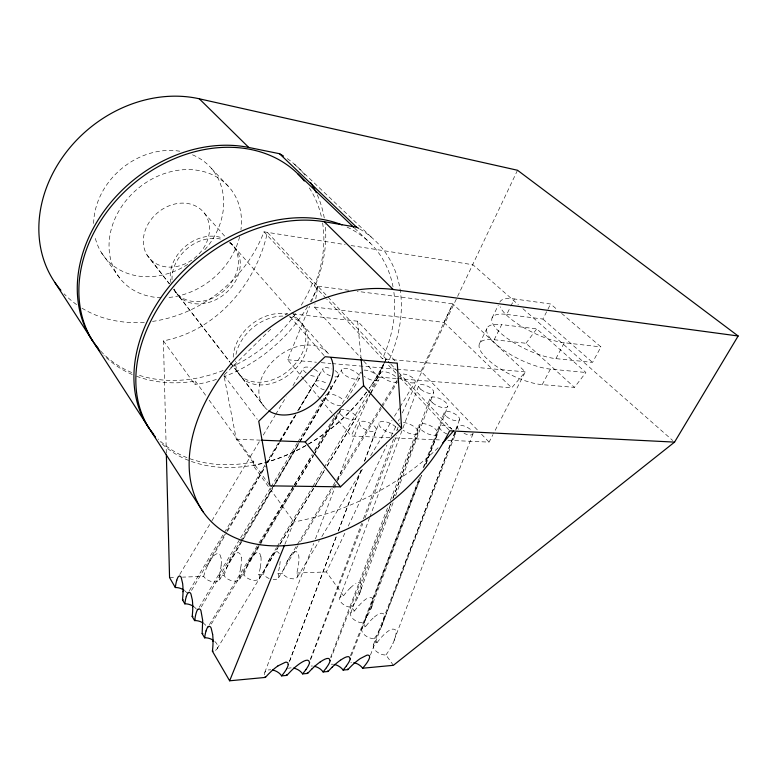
<?xml version="1.0" encoding="UTF-8"?>
<svg xmlns="http://www.w3.org/2000/svg" width="777" height="777" viewBox="0 0 777 777"><rect width="100%" height="100%" fill="white"/><g stroke="black" fill="none" stroke-linecap="round" stroke-linejoin="round"><path stroke-width="0.58" stroke-dasharray="3.88 2.91" d="M221.134 565.2L221.202 564.461A33.634 25.826 -46.6 0 0 221.115 558.041M216.394 379.409A137.568 109.664 -39.9 0 1 194.978 384.673L195.348 381.08A132.886 105.915 -39.9 0 1 136.577 376.253M284.868 544.356L293.92 521.989L253.292 465.598L253.817 461.897L209.159 400.165M362.898 360.217L314.442 307.07L315.006 303.584M315.763 298.951L317.832 286.198A137.568 109.664 -39.9 0 1 310.344 301.758M240.715 568.259L239.161 575.087A8.877 5.031 22.9 0 1 235.285 581.167A8.877 5.031 22.9 0 1 224.029 575.64L219.104 575.815A8.984 5.148 22.2 0 1 215.006 581.963A8.984 5.148 22.2 0 1 203.632 576.369L182.478 577.136M260.324 567.618L258.78 574.378A8.78 4.924 23.5 0 1 255.128 580.38A8.78 4.924 23.5 0 1 243.978 574.912L239.161 575.087M279.497 566.987L277.972 573.688A8.683 4.817 24.1 0 1 273.174 579.574M269.124 578.525A8.683 4.817 24.1 0 1 263.49 574.213L265.744 567.317M224.029 575.64L226.35 568.579M243.978 574.912L246.27 567.938M360.615 590.976L361.567 586.684L361.169 583.731A3.176 2.292 -77.6 0 0 360.47 582.935L358.547 582.614L355.983 583.566M371.989 606.07L372.96 601.67L372.542 598.62A3.225 2.35 -78.4 0 0 371.824 597.785L369.833 597.455L367.181 598.436M393.075 502.7L358.333 596.474M395.58 495.891L433.653 392.521M350.738 613.014L391.025 503.884M393.123 498.203L430.05 398.174M339.831 597.717L369.386 518.278M369.803 517.142L418.784 385.489M289.51 661.441L336.567 535.654M338.267 531.128L361.587 468.803M364.559 460.868L376 430.273A9.091 3.895 24.6 0 0 365.297 421.464A9.091 3.895 24.6 0 0 362.053 427.408A9.091 3.895 24.6 0 0 376 430.273M289.51 661.295L336.81 535.275M338.51 530.73L361.519 469.425M364.51 461.48L378.991 422.882M310.285 659.401L361.703 523.368M363.413 518.851L393.725 438.636M396.717 430.73L398.426 426.214M459.508 419.667L381.021 627.534M264.831 672.328L313.714 543.434M315.433 538.908L336.014 484.634M337.723 480.108L359.596 422.445M425.835 464.112L447.698 406.526M330.575 657.556L388.218 506.08M390.365 500.446L419.075 425M361.927 628.69L419.23 478.098M423.115 467.909L444.23 412.422M472.979 433.799L392.812 643.677M310.713 659.44L362.81 523.611M364.986 517.948L396.688 435.324M373.397 644.784L457.468 426.437M370.444 655.069L455.429 434.11M390.666 503.914L331.255 657.575M392.841 498.28L418.065 432.896M425.874 464.17L437.645 433.828M350.446 655.769L419.939 477.447M423.892 467.288L439.733 426.66M351.437 655.545L421.503 475.407L369.648 611.703M303.894 379.283L287.587 359.751L309.586 306.255M311.412 301.797L317.832 286.198M396.28 378.506L378.244 377.049L384.265 363.325M384.722 362.267L386.111 359.1A149.631 110.421 -39.7 0 1 369.269 388.238A144.94 106.634 -39.7 0 0 383.838 363.325M389.928 437.733L351.233 436.014L370.173 394.26M370.668 393.162L384.12 363.49M384.615 362.393L386.111 359.1M207.304 566.161L207.653 565.394M477.331 429.866L421.037 371.27L452.797 303.846L357.245 291.346M517.521 170.26L402.01 413.422M314.442 307.07L443.988 322.397L452.797 303.846L525.339 371.892L493.482 433.605M393.376 665.316L385.946 654.962A9.023 5.089 28.6 0 1 374.475 649.358A9.023 5.089 28.6 0 1 377.068 642.589L374.242 638.655A8.887 4.963 28 0 1 362.937 633.138A8.887 4.963 28 0 1 365.588 626.592L362.84 622.756A8.761 4.847 27.3 0 1 351.68 617.327A8.761 4.847 27.3 0 1 354.409 611.004L351.719 607.264A8.644 4.73 26.7 0 1 340.705 601.913A8.644 4.73 26.7 0 1 343.502 595.804L326.369 571.94L345.678 531.487M348.281 526.029L386.878 445.124M391.054 436.383L396.27 425.446M398.358 421.076L399.397 418.89M479.428 343.755L486.994 328.331M492.084 317.939L498.271 305.332M494.182 339.734L501.689 324.611L536.732 328.865L585.907 372.494L574.446 387.373L542.22 384.654A42.376 14.326 26.1 0 1 487.422 359.188A42.376 14.326 26.1 0 1 494.182 339.734L525.98 343.269L574.446 387.373M561.586 313.364L600.942 346.921L592.53 362.393L555.924 358.634A42.852 13.598 26 0 1 500.475 332.945A42.852 13.598 26 0 1 506.74 314.413L510.324 307.197M510.829 306.167L514.413 298.96L550.602 304.001L557.012 309.46M506.74 314.413L542.89 319.056L550.602 304.001M447.979 440.297L489.092 442.113L492.939 434.664M542.22 384.654L550.407 369.114L585.907 372.494M555.924 358.634L564.296 342.735L600.942 346.921M357.614 597.892L357.235 598.601A61.383 42.89 -76.7 0 1 351.709 607.255M219.435 580.03L242.667 540.19M243.279 539.141L274.456 485.664M275.68 483.566L299.456 442.793M300.068 441.744L338.481 375.874M228.71 563.14L240.938 542.22M241.55 541.171L272.717 487.82M273.329 486.771L298.99 442.832M299.601 441.783L341.773 369.599M268.026 562.014L276.476 547.688M287.043 561.606L332.362 486.742M208.382 563.879L226.797 532.478M227.408 531.429L265.452 466.569M260.849 556.769L259.906 553.68L258.372 552.282A3.234 2.428 -50 0 0 257.245 552.224L253.215 555.157L248.591 562.567L259.576 543.89M267.9 462.402L279.545 442.589M280.157 441.55L296.095 414.442M298.543 410.266L323.067 368.56M260.101 542.997L293.745 485.78M294.357 484.741L312.14 454.564M314.607 450.398L334.887 416.025M342.268 403.525L360.713 372.27M191.53 590.433L226.165 532.06M226.787 531.021L265.044 466.559M267.502 462.412L279.176 442.744M279.788 441.705L295.765 414.782M298.844 409.605L319.124 375.427M277.098 546.649L312.364 487.315M312.985 486.276L323.504 468.58M324.126 467.54L368.055 393.638M368.677 392.599L380.429 372.824M199.242 607.255L239.986 538.937M240.608 537.898L270.367 488.053M201.262 606.983L239.743 542.424M240.365 541.384L330.992 389.345M239.578 579.253L259.479 545.901M260.101 544.852L294.318 487.519M294.939 486.48L313.597 455.205M314.219 454.166L340.336 410.382M347.183 398.922L359.625 378.069A9.897 3.953 23.8 0 0 348.077 368.842A9.897 3.953 23.8 0 0 344.337 374.669A9.897 3.953 23.8 0 0 359.625 378.069M270.988 487.014L297.135 443.269M297.766 442.23L325.777 395.357M179.749 574.417L211.286 521.785M211.907 520.755L260.169 440.258M263.267 435.101L275.039 415.491M275.65 414.452L286.179 396.911M292.987 385.557L303.516 368.007M189.374 590.695L223.795 533.537M224.427 532.498L265.103 464.947M265.724 463.908L278.865 442.084M279.497 441.045L294.512 416.113M297.64 410.916L315.161 381.818M259.285 578.496L279.186 545.425M279.807 544.395L315.258 485.499M315.88 484.459L324.631 469.93M327.127 465.773L370.24 394.133M370.872 393.104L378.991 379.603M217.162 648.756L277.787 548.008M280.283 543.851L313.986 487.859M314.607 486.829L324.592 470.24M327.088 466.093L355.788 418.405M297.416 577.029L319.318 540.734M321.824 536.586L363.772 467.094M370.658 455.681L391.967 420.376M394.473 416.229L399.485 407.925M400.116 406.886L415.151 381.963A8.178 3.147 24.8 0 0 405.312 374.32A8.178 3.147 24.8 0 0 402.797 379.166A8.178 3.147 24.8 0 0 415.151 381.963M209.421 624.659L258.401 543.929M259.023 542.89L312.441 455.05M211.286 624.048L260.178 543.453M260.8 542.414L293.968 487.762M294.59 486.732L313.335 455.827M313.966 454.798L342.084 408.44M332.993 485.712L336.12 480.565M336.742 479.535L380.837 407.07M278.555 577.758L298.028 545.668M300.544 541.53L332.585 488.743M333.207 487.703L336.354 482.536M336.985 481.497L381.585 408.012M382.216 406.973L397.29 382.138M314.957 450.922L339.471 410.625M381.468 406.031L397.222 380.147M397.853 379.118L400.369 374.97M366.87 616.763L362.84 622.756M271.28 556.361L273.892 553.282L276.534 551.767A3.195 2.389 -50.8 0 1 277.632 551.835L279.293 553.535M232.08 557.371L234.79 554.234L237.529 552.69A3.273 2.477 -49.1 0 1 238.685 552.748L240.258 554.156L241.229 557.294M354.409 611.004L358.76 605.642M525.98 343.269L536.732 328.865M397.484 378.603L511.713 387.81L525.339 371.892L382.439 358.76L326.612 298.931M269.298 484.877L236.295 439.199L223.893 375.174L271.455 328.516M285.295 314.938L287.024 313.248L289.403 315.957M438.092 447.775C398.611 485.732 347.717 511.8 293.92 521.989M350.33 587.936L350.845 587.451A32.547 23.592 -79 0 1 355.963 583.517M373.125 618.065L372.591 618.56A66.22 49.359 -82.4 0 0 365.608 626.612M166.327 453.195L163.413 340.87C216.356 330.73 256.274 283.731 267.424 232.372L390.054 363.306M169.561 577.602L175.437 577.389M258.78 574.378L263.49 574.213M277.972 573.688L282.585 573.523A8.586 4.72 24.6 0 0 293.512 578.875A8.586 4.72 24.6 0 0 296.756 573.008A62.626 46.941 -49 0 0 298.747 562.801L298.795 562.101A32.284 23.97 -50.2 0 0 298.776 555.953L297.844 553.001L296.387 551.68A3.166 2.341 -51.5 0 0 295.328 551.621L292.764 553.088L290.219 556.099A33.498 24.378 -51.6 0 0 286.412 563.063L286.033 563.791A60.956 43.784 -52.2 0 0 282.605 573.523M296.756 573.008L326.369 571.94M236.295 439.199L260.48 440.161M394.765 437.946L441.928 440.025M287.587 359.751L316.443 362.237M321.251 362.655L330.876 363.481M332.07 363.587L395.794 369.094M396.998 369.192L421.037 371.27M293.007 313.918L357.624 321.222L397.27 363.209M322.601 222.931A132.886 105.915 -39.9 0 1 314.296 285.732L348.883 290.258M152.477 321.406A124.388 104.526 -40.2 0 0 263.995 231.828L312.296 283.595L315.831 284.061A137.218 109.625 -39.9 0 0 325.126 224.213M263.995 231.828L345.192 244.619M351.068 245.551L472.95 264.753L518.356 304.701M542.89 319.056L592.53 362.393M522.902 308.692L672.746 440.52M294.551 164.277L371.95 237.713M354.613 228.166L370.328 243.201M443.988 322.397L511.713 387.81M481.526 434.246L489.092 442.113M211.47 168.463L229.419 187.519M390.841 364.151L398.028 371.814M398.834 372.678L451.961 429.399M314.296 285.732L325.786 298.047M388.587 365.345L396.289 373.601M400.184 377.777L448.96 430.04M363.704 361.101L378.244 377.049M204.273 213.063A35.548 29.244 -40.1 0 1 177.933 266.239A35.548 29.244 -40.1 0 1 147.028 226.078A35.548 29.244 -40.1 0 1 204.273 213.063L225.719 237.306M230.487 242.696L232.07 244.493M233.994 246.668L291.181 311.519M291.977 312.412L299.922 321.425M302.204 324.009L328.778 354.234A41.647 29.575 -39.6 0 0 275.408 358.819A41.647 29.575 -39.6 0 0 267.191 409.673M290.2 316.87L325.107 356.711M304.671 380.215L320.192 398.815M320.969 399.747L333.382 414.627M334.159 415.559L351.233 436.014M150.612 259.547L169.464 283.926M173.815 289.549L177.438 294.23M179.215 296.532L229.866 362.043M230.594 362.995L240.142 375.33M242.249 378.059L265.666 408.352M146.921 254.788L169.367 283.819M175.485 291.734L229.788 361.965M230.526 362.917L236.393 370.512M238.5 373.242L261.927 403.535M223.893 375.174L257.284 419.298M195.348 381.08L206.313 396.241M101.583 252.894L120.425 278.992M163.413 340.87L194.978 384.673M221.076 558.051L220.066 554.933L218.454 553.535A3.302 2.525 -48.2 0 0 217.288 553.477L214.52 555.001L211.781 558.129A35.606 26.826 -48.6 0 0 207.712 565.403M357.624 321.222L361.062 358.187M289.17 316.773A40.404 29.623 -39.7 0 1 306.157 351.544A40.404 29.623 -39.7 0 1 265.899 384.615A40.404 29.623 -39.7 0 1 235.344 360.994M235.985 354.38A40.404 29.623 -39.7 0 1 283.081 316.093M564.296 342.735A43.133 13.151 25.9 0 1 525.65 328.758A43.133 13.151 25.9 0 1 500.145 306.76M499.815 302.175A43.133 13.151 25.9 0 1 514.413 298.96M317.239 194.813A137.218 109.625 -39.9 0 1 324.32 218.376M287.286 158.605A137.218 109.625 -39.9 0 1 306.478 176.874M307.605 306.517A137.568 109.664 -39.9 0 1 223.941 376.738M366.443 392.103A149.631 110.421 -39.7 0 1 253.292 465.598M359.625 228.914A150.048 110.421 -39.7 0 1 388.461 361.606M312.296 283.595A132.556 105.876 -39.9 0 1 300.194 306.905M295.668 313.636A132.556 105.876 -39.9 0 1 230.254 367.502M223.086 370.532A132.556 105.876 -39.9 0 1 138.189 374.97M131.692 372.533A132.556 105.876 -39.9 0 1 100.689 351.078M366.676 391.987A144.94 106.634 -39.7 0 1 160.023 441.928M144.308 322.28A124.388 104.526 -40.2 0 1 81.449 307.838M76.612 304.623A124.388 104.526 -40.2 0 1 64.102 293.823M229.914 242.395A36.966 29.448 -39.9 0 1 223.203 291.472A36.966 29.448 -39.9 0 1 173.708 289.442M171.008 282.741A36.966 29.448 -39.9 0 1 184.635 246.979A36.966 29.448 -39.9 0 1 222.241 237.927M161.111 297.717A71.154 58.566 -40.1 0 1 110.179 233.935A71.154 58.566 -40.1 0 1 185.635 169.609A71.154 58.566 -40.1 0 1 240.938 229.671M239.617 236.723A71.154 58.566 -40.1 0 1 166.997 297.601M192.511 154.808A69.454 58.256 -40.2 0 1 203.428 251.243M187.733 264.384A69.454 58.256 -40.2 0 1 94.784 235.849M93.648 223.504A69.454 58.256 -40.2 0 1 181.604 151.534M292.638 316.084A40.287 29.623 -39.7 0 1 288.442 370.668A40.287 29.623 -39.7 0 1 234.042 364.695M233.226 357.187A40.287 29.623 -39.7 0 1 286.898 314.18M229.438 242.774A37.063 29.458 -39.9 0 1 225.019 293.755A37.063 29.458 -39.9 0 1 174.097 288.976M172.047 279.817A37.063 29.458 -39.9 0 1 221.348 239.248M309.304 187.898A132.886 105.915 -39.9 0 1 321.571 217.502M132.236 374.504A132.886 105.915 -39.9 0 1 103.943 355.274M347.066 227.088A144.532 106.634 -39.7 0 1 393.007 286.703M393.9 292.307A144.532 106.634 -39.7 0 1 382.439 358.76M253.817 461.897A144.532 106.634 -39.7 0 1 158.139 439.024M203.652 576.369A64.248 47.795 -49.3 0 1 207.294 566.161M221.163 565.2A65.841 50.971 -45.1 0 1 219.075 575.815M335.023 370.6A8.557 3.458 23.4 0 1 338.714 375.262A8.557 3.458 23.4 0 1 334.149 376.787M330.342 375.796A8.557 3.458 23.4 0 1 322.824 369.065A8.557 3.458 23.4 0 1 331.993 369.007M241.375 557.245A43.444 33.197 -47.2 0 1 240.598 568.269M226.466 568.589A43.667 32.498 -49.7 0 1 231.973 557.323M364.063 370.114A9.79 3.856 24.1 0 1 376.68 374.951A9.79 3.856 24.1 0 1 376.641 380.73A9.79 3.856 24.1 0 1 364.034 376.272M361.402 373.348A9.79 3.856 24.1 0 1 361.082 371.989M260.994 556.721A42.958 32.556 -48.1 0 1 260.198 567.628M246.377 567.948A43.026 31.75 -50.4 0 1 251.787 556.808M397.358 381.692A9.683 3.768 24.5 0 1 384.275 378.574A9.683 3.768 24.5 0 1 382.566 371.756A9.683 3.768 24.5 0 1 396.192 377.098M280.167 561.441A42.502 31.935 -49 0 1 279.38 566.996M265.86 567.327A42.414 31.022 -51.1 0 1 271.173 556.313M184.47 590.51A9.324 5.526 21.2 0 1 186.665 592.725M314.277 369.23A8.673 3.545 23 0 1 319.104 375.446A8.673 3.545 23 0 1 309.936 375.009M306.177 372.911A8.673 3.545 23 0 1 303.632 367.88A8.673 3.545 23 0 1 311.043 367.851M194.075 606.847A9.441 5.682 21.8 0 1 196.319 609.11M330.167 386.101A8.79 3.652 23.4 0 1 328.399 390.423M324.262 389.879A8.79 3.652 23.4 0 1 315.054 381.993A8.79 3.652 23.4 0 1 327.496 383.848M203.953 623.63A9.567 5.847 22.3 0 1 205.779 625.359M340.85 405.681A10.441 4.4 23.7 0 1 326.952 399.533A10.441 4.4 23.7 0 1 330.448 394.094A10.441 4.4 23.7 0 1 343.929 400.893M214.802 641.452A9.693 6.012 23 0 1 214.549 650.737M340.073 410.033A9.052 3.866 24.1 0 1 354.089 414.17A9.052 3.866 24.1 0 1 349.864 419.337A9.052 3.866 24.1 0 1 339.296 410.984M264.442 674.824A9.751 6.051 26 0 1 270.882 669.784M288.442 668.356A9.635 5.905 26.7 0 1 291.171 667.861M393.007 433.362A10.519 4.448 25 0 1 379.37 425.757A10.519 4.448 25 0 1 386.266 421.93A10.519 4.448 25 0 1 398.145 430.507M311.062 666.035A9.538 5.76 27.3 0 1 312.529 666.015M403.389 422.533A10.402 4.332 25.4 0 1 415.938 428.137A10.402 4.332 25.4 0 1 415.753 434.285A10.402 4.332 25.4 0 1 403.166 430.235M399.533 423.572A10.402 4.332 25.4 0 1 400.31 422.989M331.187 664.209A9.441 5.614 27.9 0 1 333.42 664.277M350.845 662.431A9.343 5.478 28.4 0 1 351.525 662.402M455.069 432.051A8.693 3.516 26 0 1 451.602 435.305M447.057 434.042A8.693 3.516 26 0 1 440.141 426.107A8.693 3.516 26 0 1 452.525 429.341M377.078 642.608A67.23 50.534 -83.5 0 1 384.149 634.45L384.702 633.964A33.751 25.155 -81.8 0 1 390.073 629.933L392.803 629.04L394.862 629.438A3.312 2.457 -80.2 0 1 395.61 630.302L396.076 633.43L395.27 637.499A35.276 25.738 -79.7 0 1 392.026 645.133L391.676 645.91A64.161 46.164 -78.9 0 1 385.936 654.943M473.047 433.061A8.586 3.429 26.3 0 1 464.005 433.362M458.469 429.351A8.586 3.429 26.3 0 1 460.878 425.281A8.586 3.429 26.3 0 1 471.532 430.439M374.232 638.636A63.199 45.037 -78.1 0 0 379.914 629.739L380.293 629.001A34.664 25.058 -78.9 0 0 383.508 621.474L384.304 616.967L383.828 614.384A3.263 2.399 -79.3 0 0 383.1 613.539L381.089 613.17L378.428 614.121A33.324 24.611 -80.8 0 0 373.154 618.113M358.838 605.759A43.114 31.643 -80.3 0 1 367.132 598.271M372.076 606.118A43.347 30.886 -77.8 0 1 366.802 616.695M343.512 595.823A64.355 47.106 -80.4 0 1 350.32 587.917M360.645 590.986A34.295 24.301 -77.3 0 1 357.585 597.863M550.407 369.114A42.657 13.889 26 0 1 495.221 343.512A42.657 13.889 26 0 1 501.689 324.611M421.552 430.021A10.286 4.225 25.7 0 0 437.432 434.207A10.286 4.225 25.7 0 0 426.068 424.096A10.286 4.225 25.7 0 0 421.552 430.021M446.377 416.472A8.46 3.341 25.9 0 0 459.343 419.968A8.46 3.341 25.9 0 0 449.864 411.752A8.46 3.341 25.9 0 0 446.377 416.472M432.468 402.768A9.761 3.807 25.5 0 0 447.494 406.866A9.761 3.807 25.5 0 0 436.635 397.484A9.761 3.807 25.5 0 0 432.468 402.768M420.755 389.296A8.217 3.166 25.2 0 0 433.469 392.803A8.217 3.166 25.2 0 0 424.407 384.974A8.217 3.166 25.2 0 0 420.755 389.296"/><path stroke-width="1.17" d="M213.024 641.384L213.015 642.793A55.488 18.386 76.6 0 1 212.383 651.165M183.013 591.676L183.022 590.316A27.282 8.877 77.2 0 0 182.634 583.508L181.245 577.622A3.807 1.263 77.1 0 0 180.74 576.68L179.565 575.893L178.409 576.612A30.293 10.023 76.7 0 0 176.777 580.283M288.218 664.549L287.927 662.927L286.606 662.198A3.632 1.476 -22.6 0 0 285.412 662.257L278.04 665.85M309.46 662.528C308.955 657.264 301.797 662.227 299.427 663.83A46.921 18.415 -23.4 0 0 291.064 670.93L286.791 675.398L281.633 675.883A9.751 6.051 26 0 0 272.601 670.017M330.031 660.703C329.642 655.497 322.523 660.431 320.221 661.994M203.195 623.086A9.567 5.847 22.3 0 0 194.59 620.6L194.745 619.424M213.335 640.326A9.693 6.012 23 0 0 204.613 637.82L202.146 633.585L202.68 620.425L200.942 610.635A3.953 1.34 76.5 0 0 200.204 609.391L198.97 608.77L197.776 609.586M350.116 658.925C349.844 653.768 342.764 658.673 340.52 660.197M369.57 657.332L369.337 655.623L367.997 655.069A3.448 1.34 -24.1 0 0 366.812 655.225L360.246 658.585A36.053 13.782 -24.3 0 0 354.691 662.956M176.758 580.225L176.622 580.681A56.498 18.833 76.4 0 0 175.34 587.538A9.324 5.526 21.2 0 1 183.741 589.996M186.305 596.513L186.169 596.969A57.323 19.308 76 0 0 184.839 603.855A9.441 5.682 21.8 0 1 193.337 606.313M206.07 630.905L206.216 630.448A32.168 10.985 75.7 0 1 207.906 626.932M278.011 665.85A38.316 15.249 -22.9 0 0 272.309 670.425L271.717 670.93A68.463 26.855 -23.3 0 0 265.443 677.418L229.642 680.798L284.411 545.473M286.723 668.696L286.47 669.162A71.707 29.351 -21.4 0 1 281.604 675.883M353.865 662.635A9.343 5.478 28.4 0 1 362.636 668.22L393.376 665.316L674.562 442.113L738.15 335.994L517.521 170.26L199.291 98.796A124.388 104.526 -40.2 0 0 63.743 155.575A124.388 104.526 -40.2 0 0 60.888 290.287M306.031 669.551L302.612 673.902A9.635 5.905 26.7 0 0 293.648 668.103M326.534 667.657L323.096 671.959A9.538 5.76 27.3 0 0 314.19 666.239M346.552 665.802L343.094 670.065A9.441 5.614 27.9 0 0 334.256 664.422M453.457 431.002L442.754 443.075M302.612 673.902L307.643 673.426L311.8 669.016M323.096 671.959L328.011 671.493L332.158 667.142M207.925 626.981L209.149 626.213L210.412 626.874A4.011 1.369 76.2 0 1 211.159 628.146L212.616 634.304M188.015 592.9L189.209 592.2L190.414 593.036A3.875 1.292 76.8 0 1 190.948 593.997L192.337 599.961A27.768 9.139 76.9 0 1 192.715 606.827M261.694 440.209L305.225 441.928L363.607 385.615L361.169 359.382M340.52 486.829L401.641 428.399L397.27 363.209L325.107 356.711L258.741 421.221L269.998 485.848L340.52 486.829L305.225 441.928M354.652 662.956L354.108 663.432A64.986 24.475 -24.7 0 0 347.911 669.619L343.094 670.065M674.562 442.113L449.679 430.817A156.158 105.983 -39.6 0 1 262.772 545.085A156.158 105.983 -39.6 0 1 205.507 401.758A156.158 105.983 -39.6 0 1 393.22 289.51L738.15 335.994M155.546 437.082A144.94 106.634 -39.7 0 1 169.677 291.268A144.94 106.634 -39.7 0 1 324.3 221.727L356.546 227.175A150.048 110.421 -39.7 0 1 358.615 228.321M199.291 98.796L248.766 147.455L279.497 153.71A137.218 109.625 -39.9 0 1 283.469 156.07M279.497 153.71L356.546 227.175M297.853 173.863L353.739 227.331M324.3 221.727L393.22 289.51M363.607 385.615L401.641 428.399M55.002 282.643L93.075 341.559M94.658 344.007L148.941 428.02M150.825 430.934L203.156 511.907M175.33 587.529L169.561 577.602L166.356 454.409M184.829 603.836L182.488 599.825A9.324 5.526 21.2 0 0 183.217 599.766M192.745 606.866L192.745 608.245A53.768 17.444 77.2 0 1 192.172 616.452L194.59 620.6M229.642 680.798L212.393 651.184A9.693 6.012 23 0 0 213.131 651.097M310.518 182.556A137.218 109.625 -39.9 0 1 316.249 192.696M98.436 348.543A132.556 105.876 -39.9 0 1 105.565 209.091A132.556 105.876 -39.9 0 1 248.766 147.455M330.963 357.818A41.647 29.575 -39.6 0 1 315.627 402.253A41.647 29.575 -39.6 0 1 268.823 410.848M100.019 350.99A132.886 105.915 -39.9 0 1 133.79 183.498A132.886 105.915 -39.9 0 1 304.331 181.031M153.661 434.178A144.532 106.634 -39.7 0 1 175.913 278.652A144.532 106.634 -39.7 0 1 342.006 224.893M183.022 591.686A52.972 16.997 77.5 0 1 182.478 599.805M192.91 616.404A9.441 5.682 21.8 0 1 192.181 616.472M186.334 596.571A30.653 10.256 76.4 0 1 187.995 592.841M202.884 633.508A9.567 5.847 22.3 0 1 202.146 633.585M194.862 619.619A46.61 15.812 75.9 0 1 197.679 609.333M204.633 637.839A59.11 20.299 75.3 0 1 206.06 630.885M212.645 634.323A28.817 9.683 76.3 0 1 212.995 641.346M265.423 677.418A9.751 6.051 26 0 1 265.074 676.796M288.286 664.529A36.334 14.763 -22 0 1 286.664 668.706M286.791 675.398A9.635 5.905 26.7 0 1 286.441 674.776M309.654 662.47A46.931 18.939 -22.2 0 1 305.885 669.57M307.643 673.426A9.538 5.76 27.3 0 1 307.284 672.814M330.215 660.654A46.387 18.551 -22.7 0 1 326.389 667.676M311.907 669.007A46.231 17.968 -23.8 0 1 320.134 661.975M328.011 671.493A9.441 5.614 27.9 0 1 327.641 670.901M350.301 658.877A45.872 18.172 -23 0 1 346.406 665.821M332.255 667.132A45.581 17.531 -24.1 0 1 340.433 660.178M347.892 669.619A9.343 5.478 28.4 0 1 347.523 669.026M362.606 668.22A68.065 26.874 -23 0 0 367.618 661.751L367.871 661.305A34.839 13.627 -23.6 0 0 369.629 657.323"/></g></svg>
